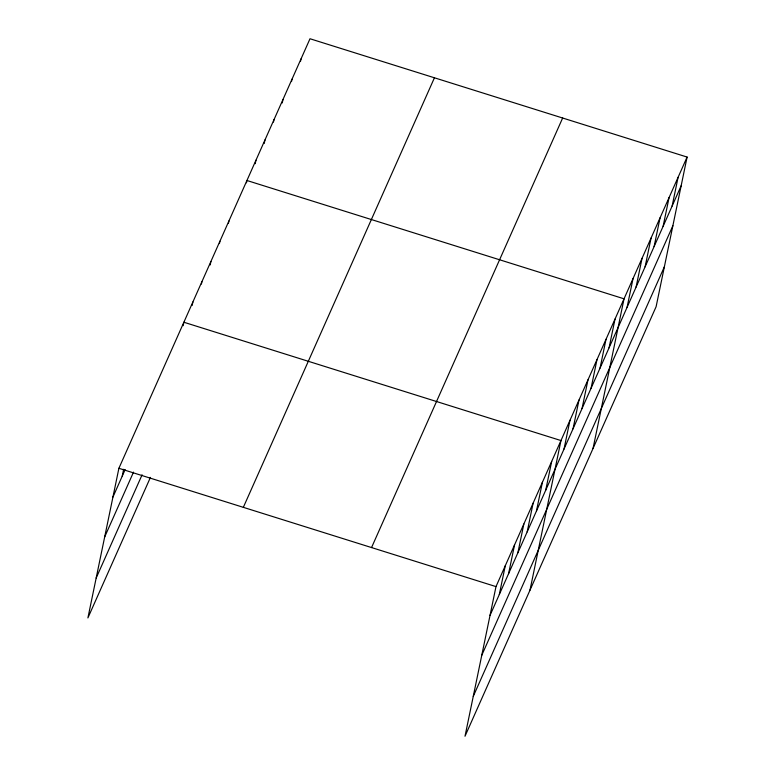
<?xml version="1.0" encoding="UTF-8"?>
<svg xmlns="http://www.w3.org/2000/svg" width="775" height="775" viewBox="0 0 775 775"><rect width="100%" height="100%" fill="white"/><g stroke="black" fill="none" stroke-linecap="round" stroke-linejoin="round"><path stroke-width="1.16" d="M687.096 157.063L495.99 586.607L465 736.25L656.105 306.706L687.096 157.063L310 38.75L118.895 468.294L87.904 617.937L150.437 477.39M122.227 476.179L123.651 469.282M183.152 325.703L183.869 322.245L560.964 440.558L529.974 590.201M192.161 305.447L192.878 301.998M201.413 284.047L201.888 281.751M210.18 264.953L210.897 261.504M219.432 243.553L219.906 241.248M228.441 223.297L228.916 221.001M246.46 182.803L246.934 180.498L624.03 298.811L593.04 448.454M255.227 163.699L255.944 160.251M264.236 143.453L264.953 140.004M273.488 122.053L273.963 119.747M282.255 102.949L282.972 99.5M291.507 81.549L291.981 79.253M300.516 61.303L300.991 58.997M499.323 594.493L505.271 565.74M508.603 573.626L514.552 544.873M517.884 552.769L523.842 524.016M527.165 531.902L533.123 503.149M536.445 511.035L542.403 482.282M545.726 490.178L551.684 461.425M564.026 449.064L569.974 420.312M573.035 428.808L578.983 400.055M582.044 408.561L587.993 379.808M591.054 388.314L597.002 359.561M600.063 368.057L606.011 339.305M609.072 347.81L615.021 319.058M627.082 307.307L633.039 278.564M636.091 287.06L642.049 258.308M645.1 266.813L651.058 238.061M654.11 246.557L660.067 217.814M663.119 226.31L669.077 197.557M672.128 206.063L678.086 177.31M112.937 497.046L125.153 469.592M104.683 536.939L133.503 472.149M96.168 578.043L142.087 474.823M243.34 507.334L434.436 77.791M371.545 547.567L562.65 118.013M490.032 615.36L681.138 185.806M481.779 655.253L672.884 225.709M473.263 696.357L664.369 266.813M118.895 468.294L495.99 586.607"/></g></svg>
